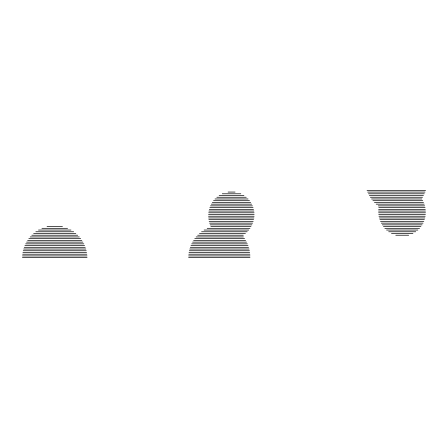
<?xml version="1.0" encoding="UTF-8"?>
<svg xmlns="http://www.w3.org/2000/svg" width="448" height="448" viewBox="0 0 448 448"><rect width="100%" height="100%" fill="white"/><g stroke="black" fill="none" stroke-linecap="round" stroke-linejoin="round"><path stroke-width="0.67" d="M367.035 190.344L425.594 190.344M228.071 192.069L235.06 192.069M367.69 192.069L424.99 192.069M222.281 193.794L240.828 193.794M368.463 193.794L424.284 193.794M219.134 195.518L243.953 195.518M369.354 195.518L423.466 195.518M216.832 197.249L246.238 197.249M370.384 197.249L422.526 197.249M215.018 198.974L248.035 198.974M371.56 198.974L421.865 198.974M213.539 200.698L249.486 200.698M372.904 200.698L422.766 200.698M212.318 202.423L250.678 202.423M374.444 202.423L423.534 202.423M211.316 204.148L251.647 204.148M376.202 204.148L424.166 204.148M210.498 205.878L252.442 205.878M378.246 205.878L424.676 205.878M209.838 207.603L253.07 207.603M378.767 207.603L425.068 207.603M209.311 209.328L253.534 209.328M378.599 209.328L425.326 209.328M208.93 211.053L253.882 211.053M378.532 211.053L425.477 211.053M208.673 212.783L254.083 212.783M378.566 212.783L425.51 212.783M208.538 214.508L254.156 214.508M378.711 214.508L425.415 214.508M208.516 216.233L254.106 216.233M378.974 216.233L425.208 216.233M208.611 217.958L253.926 217.958M379.355 217.958L424.866 217.958M208.83 219.682L253.618 219.682M379.859 219.682L424.402 219.682M209.149 221.413L253.193 221.413M380.503 221.413L423.791 221.413M209.591 223.138L252.616 223.138M381.304 223.138L423.018 223.138M210.151 224.862L251.894 224.862M382.278 224.862L422.078 224.862M47.04 226.587L62.446 226.587M210.818 226.587L251.003 226.587M383.443 226.587L420.935 226.587M41.91 228.318L67.575 228.318M207.183 228.318L249.956 228.318M384.843 228.318L419.552 228.318M38.494 230.042L70.991 230.042M204.075 230.042L248.702 230.042M386.557 230.042L417.855 230.042M35.834 231.767L73.651 231.767M201.583 231.767L247.206 231.767M388.69 231.767L415.738 231.767M33.645 233.492L75.841 233.492M199.478 233.492L245.437 233.492M391.49 233.492L412.955 233.492M31.797 235.217L77.694 235.217M197.686 235.217L243.314 235.217M395.786 235.217L408.677 235.217M30.201 236.947L79.285 236.947M196.134 236.947L243.398 236.947M28.818 238.672L80.668 238.672M194.779 238.672L244.586 238.672M27.625 240.397L81.861 240.397M193.603 240.397L245.633 240.397M26.578 242.122L82.908 242.122M192.578 242.122L246.534 242.122M25.67 243.852L83.815 243.852M191.699 243.852L247.33 243.852M24.892 245.577L84.594 245.577M190.938 245.577L248.007 245.577M24.231 247.302L85.254 247.302M190.294 247.302L248.584 247.302M23.688 249.026L85.803 249.026M189.762 249.026L249.049 249.026M23.24 250.751L86.246 250.751M189.325 250.751L249.424 250.751M22.893 252.482L86.593 252.482M189.006 252.482L249.698 252.482M22.641 254.206L86.85 254.206M188.776 254.206L249.889 254.206M22.484 255.931L87.007 255.931M188.642 255.931L249.984 255.931M22.417 257.656L87.069 257.656M188.608 257.656L249.984 257.656"/></g></svg>
